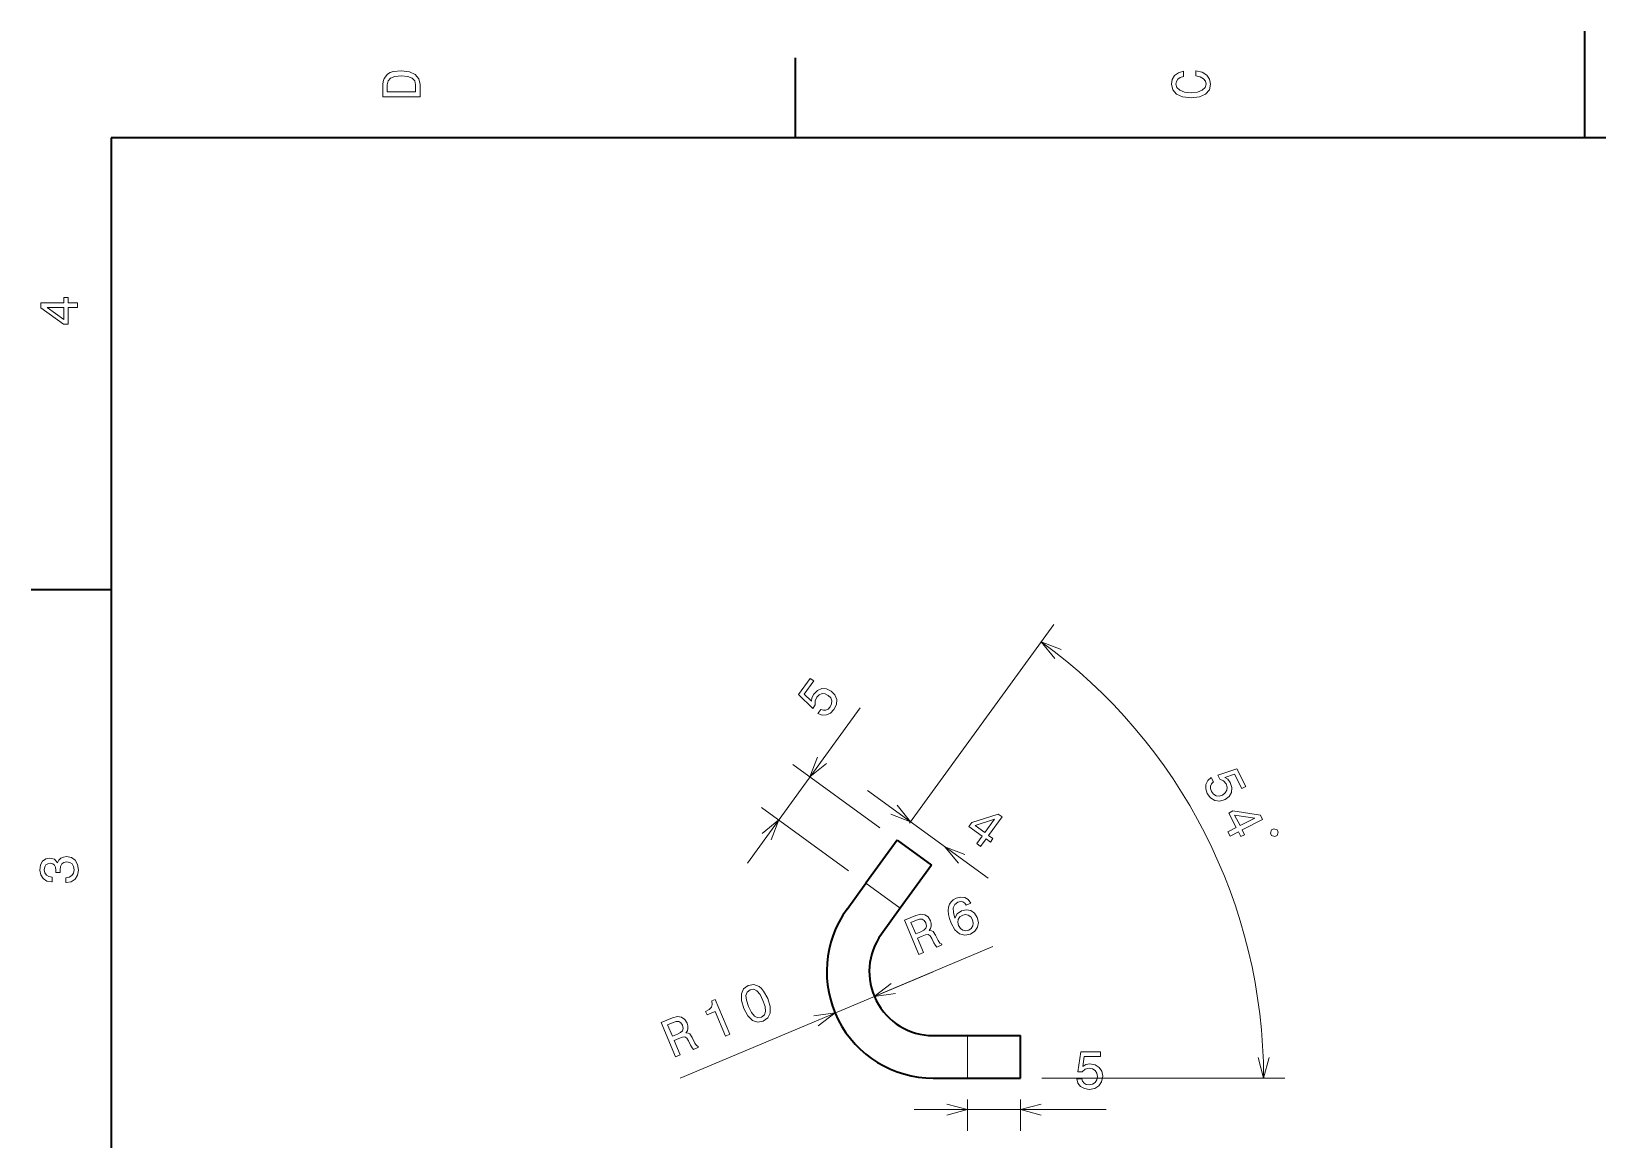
# Model space of a CAD drawing. Extents: x 0 to 297, y 0 to 210.
# Drawn here: x 2.5 to 149.7, y 105.8 to 210 of the extents above; entities that cross this region are included whole.
import ezdxf

# ---------------------------------------------------------------- set-up
doc = ezdxf.new("R2010")
doc.units = 0

msp = doc.modelspace()

# ---------------------------------------------------------------- linework, layer by layer
at = {"color": 7, "lineweight": 35, "ltscale": 0.25}
msp.add_line((148.5, 200), (148.5, 210), dxfattribs=at)
at = {"color": 7, "lineweight": 35, "ltscale": 0.1875}
for p, q in [((74.300003, 200), (74.300003, 207.5)), ((10, 157.5), (2.5, 157.5))]:
    msp.add_line(p, q, dxfattribs=at)
at = {"color": 7, "lineweight": 35}
for p, q in [((287, 200), (10, 200)), ((10, 200), (10, 10))]:
    msp.add_line(p, q, dxfattribs=at)
at = {"color": 7, "lineweight": 13}
for p, q in [((85.037514, 135.582565), (98.588913, 154.234467)), ((87.248993, 121.613396), (63.461308, 111.603271)), ((97.473328, 111.613396), (120.305435, 111.613396))]:
    msp.add_line(p, q, dxfattribs=at)
at = {"color": 7, "lineweight": 13, "ltscale": 0.450901}
for p, q in [((69.793472, 131.825195), (80.394783, 146.416641)), ((85.473328, 108.643074), (103.509354, 108.643074))]:
    msp.add_line(p, q, dxfattribs=at)
at = {"color": 7, "lineweight": 13, "ltscale": 0.253104}
for p, q in [((82.243904, 135.140106), (74.053291, 141.090942)), ((79.304977, 131.095016), (71.114365, 137.045853))]:
    msp.add_line(p, q, dxfattribs=at)
at = {"color": 7, "lineweight": 13, "ltscale": 0.35}
msp.add_line((81.079887, 138.641876), (92.406128, 130.412888), dxfattribs=at)
at = {"color": 7, "lineweight": 35, "ltscale": 0.125}
for p, q in [((83.861938, 133.964539), (80.923012, 129.919449)), ((87.098007, 131.613403), (84.159081, 127.568314)), ((90.473328, 115.613396), (95.473328, 115.613396)), ((90.473328, 111.613396), (95.473328, 111.613396))]:
    msp.add_line(p, q, dxfattribs=at)
at = {"color": 7, "lineweight": 35, "ltscale": 0.1}
for p, q in [((83.861938, 133.964539), (87.098007, 131.613403)), ((95.473328, 111.613396), (95.473328, 115.613396))]:
    msp.add_line(p, q, dxfattribs=at)
at = {"color": 7, "lineweight": 35, "ltscale": 0.075036}
for p, q in [((79.158821, 127.491249), (80.923012, 129.919449)), ((84.159081, 127.568314), (82.39489, 125.140106))]:
    msp.add_line(p, q, dxfattribs=at)
at = {"color": 7, "lineweight": 13, "ltscale": 0.1}
for p, q in [((80.923012, 129.919449), (84.159081, 127.568314)), ((90.473328, 111.613396), (90.473328, 115.613396))]:
    msp.add_line(p, q, dxfattribs=at)
at = {"color": 7, "lineweight": 13, "ltscale": 0.301801}
msp.add_line((81.718704, 119.286186), (92.845688, 123.968552), dxfattribs=at)
at = {"color": 7, "lineweight": 35, "ltscale": 0.080608}
for p, q in [((87.248993, 115.613396), (90.473328, 115.613396)), ((87.248993, 111.613396), (90.473328, 111.613396))]:
    msp.add_line(p, q, dxfattribs=at)
at = {"color": 7, "lineweight": 13, "ltscale": 0.074258}
for p, q in [((90.473328, 109.613396), (90.473328, 106.643074)), ((95.473328, 109.613396), (95.473328, 106.643074))]:
    msp.add_line(p, q, dxfattribs=at)
at = {"color": 7, "lineweight": 13}
for points in [[(35.533215, 204.994965), (35.533215, 203.829971), (39.033215, 203.829971), (39.033215, 204.994965), (38.922264, 205.544678), (38.584366, 205.953171), (38.034657, 206.205338), (37.283215, 206.296112), (36.516644, 206.215424), (36.21405, 206.114563), (35.971977, 205.973343), (35.644165, 205.56485), (35.563473, 205.297562)], [(111.93206, 205.817017), (112.35569, 205.716141), (112.658287, 205.549713), (112.844887, 205.317734), (112.905403, 205.045395), (112.814629, 204.71759), (112.54229, 204.460388), (112.098488, 204.28891), (111.483215, 204.233429), (110.872986, 204.28891), (110.424141, 204.455338), (110.151802, 204.71254), (110.055984, 205.045395), (110.106415, 205.287476), (110.247627, 205.494247), (110.474571, 205.655624), (110.787247, 205.766571), (110.787247, 206.245682), (110.308144, 206.094391), (109.94503, 205.832138), (109.718086, 205.474075), (109.637398, 205.045395), (109.763474, 204.510818), (110.116501, 204.10231), (110.696472, 203.840057), (111.483215, 203.749283), (112.269958, 203.840057), (112.84993, 204.10231), (113.208, 204.510818), (113.329041, 205.045395), (113.233215, 205.51442), (112.965927, 205.892654), (112.527161, 206.159943), (111.93206, 206.301163)], [(35.951801, 204.959656), (36.027451, 205.342941), (36.259438, 205.605194), (36.672985, 205.761536), (37.283215, 205.811966), (37.873272, 205.756485), (38.286816, 205.600143), (38.533936, 205.332855), (38.614628, 204.959656), (38.614628, 204.298996), (35.951801, 204.298996)], [(6.833213, 184.02739), (6.833213, 184.481277), (5.965778, 184.481277), (5.965778, 184.98056), (5.56232, 184.98056), (5.56232, 184.481277), (3.408862, 184.481277), (3.408862, 184.022339), (5.521974, 182.489197), (5.965778, 182.489197), (5.965778, 184.02739)], [(5.56232, 182.912827), (3.993876, 184.02739), (5.56232, 184.02739)], [(76.410835, 145.888809), (76.810616, 145.735489), (77.216995, 145.745697), (77.593628, 145.920898), (77.927551, 146.251785), (78.153503, 146.717239), (78.187759, 147.184814), (78.017738, 147.620026), (77.666054, 147.993988), (77.236214, 148.200317), (76.796082, 148.220856), (76.381996, 148.054184), (76.025093, 147.708801), (75.85173, 147.367233), (75.814438, 147.032776), (75.134468, 147.70134), (76.035629, 148.941681), (75.701065, 149.184753), (74.601295, 147.671051), (75.939713, 146.355774), (76.176865, 146.682175), (76.157028, 147.058136), (76.30703, 147.410461), (76.541626, 147.638977), (76.817444, 147.744049), (77.109261, 147.725281), (77.398911, 147.583405), (77.623352, 147.351761), (77.728409, 147.075958), (77.709641, 146.784134), (77.567772, 146.494476), (77.382095, 146.298996), (77.166718, 146.19989), (76.930908, 146.184204), (76.686523, 146.26825)], [(113.37822, 139.867462), (113.06012, 139.580856), (112.88472, 139.214142), (112.869827, 138.799011), (113.013062, 138.351273), (113.325195, 137.938629), (113.726257, 137.695831), (114.191231, 137.649734), (114.68409, 137.79332), (115.063065, 138.082642), (115.281197, 138.465469), (115.320671, 138.910095), (115.174973, 139.384888), (114.949333, 139.694427), (114.668251, 139.879501), (115.572655, 140.181839), (116.268684, 138.815796), (116.637154, 139.00354), (115.78772, 140.670654), (114.008171, 140.075226), (114.191338, 139.715744), (114.535324, 139.562729), (114.781143, 139.269135), (114.87825, 138.95636), (114.846649, 138.662903), (114.697441, 138.411423), (114.439529, 138.217743), (114.131256, 138.122925), (113.837799, 138.154541), (113.586311, 138.303741), (113.392639, 138.561646), (113.30275, 138.815842), (113.312225, 139.052734), (113.405304, 139.269958), (113.591148, 139.449554)], [(91.346382, 133.654968), (91.713593, 133.388184), (92.223457, 134.089951), (92.62738, 133.796478), (92.864525, 134.122894), (92.460602, 134.416351), (93.726372, 136.158539), (93.355087, 136.428299), (90.872696, 135.619904), (90.611832, 135.260864), (91.856247, 134.35675)], [(91.191704, 135.338272), (93.015305, 135.952042), (92.093399, 134.683151)], [(114.954742, 134.76268), (115.160805, 134.358261), (115.933701, 134.75206), (116.16037, 134.307205), (116.519852, 134.490372), (116.293182, 134.935226), (118.211929, 135.912872), (118.003578, 136.321793), (115.424744, 136.7285), (115.029312, 136.527008), (115.727638, 135.156479)], [(115.581123, 136.332718), (117.484612, 136.051712), (116.08712, 135.339645)], [(118.9543, 134.622528), (119.060234, 134.414627), (119.374062, 134.312653), (119.58197, 134.418579), (119.683937, 134.732422), (119.578003, 134.940323), (119.264175, 135.042297), (119.056274, 134.936356)], [(5.73379, 129.979111), (5.769093, 129.979111), (6.253242, 130.059799), (6.616354, 130.296829), (6.848343, 130.670029), (6.934078, 131.164276), (6.848343, 131.688766), (6.626441, 132.082138), (6.273415, 132.334305), (5.819525, 132.425079), (5.521974, 132.384735), (5.279899, 132.273788), (5.0933, 132.092224), (4.957133, 131.850143), (4.684798, 132.177963), (4.251081, 132.293961), (3.857709, 132.218307), (3.560158, 132.00145), (3.373559, 131.648422), (3.307997, 131.164276), (3.388689, 130.710388), (3.610591, 130.362396), (3.963617, 130.135452), (4.432637, 130.059799), (4.46794, 130.059799), (4.46794, 130.508652), (4.145173, 130.548996), (3.913184, 130.680115), (3.771974, 130.891937), (3.721542, 131.189484), (3.761888, 131.451736), (3.867795, 131.643372), (4.039265, 131.759369), (4.271254, 131.804764), (4.518372, 131.759369), (4.684798, 131.638336), (4.785663, 131.426514), (4.815922, 131.139053), (4.810879, 130.942368), (5.209294, 130.942368), (5.199208, 131.189484), (5.244596, 131.507217), (5.365634, 131.744247), (5.56232, 131.885452), (5.819525, 131.935883), (6.112032, 131.880417), (6.328891, 131.734161), (6.465058, 131.502167), (6.510447, 131.194534), (6.460014, 130.876801), (6.308718, 130.644821), (6.066643, 130.498566), (5.73379, 130.443085)], [(90.794647, 128.049408), (90.54789, 128.388763), (90.22599, 128.581604), (89.835564, 128.625214), (89.401077, 128.513519), (89.140511, 128.36557), (88.940605, 128.17749), (88.792068, 127.945358), (88.7015, 127.666496), (88.669632, 127.35215), (88.698425, 126.997673), (88.78788, 126.603058), (88.943375, 126.181526), (89.295517, 125.55275), (89.72477, 125.169807), (90.213272, 125.03614), (90.756386, 125.14978), (91.172066, 125.423195), (91.424118, 125.786423), (91.502487, 126.224304), (91.397636, 126.694504), (91.132782, 127.102852), (90.776161, 127.352203), (90.35614, 127.427147), (89.915787, 127.329384), (89.513306, 127.050591), (89.294769, 126.646744), (89.149323, 127.187408), (89.143539, 127.617233), (89.279373, 127.931557), (89.564171, 128.138947), (89.812241, 128.19957), (90.029953, 128.176285), (90.21463, 128.062485), (90.366997, 127.869446)], [(85.914116, 123.221535), (86.34642, 123.40345), (85.773285, 124.765442), (86.214882, 124.951271), (86.546135, 125.074249), (86.778053, 125.095245), (86.95417, 124.988792), (87.116058, 124.734093), (87.315353, 124.325516), (87.458656, 124.062996), (87.582901, 123.923775), (88.070984, 124.129166), (88.033813, 124.217484), (87.872131, 124.30265), (87.733231, 124.528725), (87.481606, 125.035652), (87.240227, 125.388214), (87.082451, 125.464088), (86.877945, 125.481987), (87.014977, 125.676437), (87.076668, 125.893906), (87.074272, 126.133644), (86.998489, 126.391747), (86.769096, 126.754829), (86.45993, 126.969437), (86.078796, 127.016975), (85.63501, 126.901352), (84.55658, 126.44754)], [(90.9487, 126.500114), (91.020798, 126.185745), (90.984535, 125.907852), (90.837952, 125.671082), (90.597198, 125.515053), (90.303383, 125.446129), (90.033569, 125.502205), (89.804871, 125.668602), (89.639801, 125.943848), (89.565002, 126.25161), (89.603226, 126.524857), (89.758369, 126.754288), (90.025055, 126.926697), (90.297585, 126.981194), (90.554192, 126.930504), (90.776283, 126.7668)], [(85.68042, 126.455383), (85.975716, 126.546814), (86.212761, 126.542603), (86.406731, 126.432724), (86.556152, 126.194664), (86.623123, 125.905495), (86.566078, 125.689987), (86.387466, 125.516335), (86.104393, 125.369858), (85.60701, 125.160553), (85.155151, 126.234337)], [(69.464966, 118.154411), (69.841797, 117.453949), (70.279358, 117.025269), (70.761009, 116.855881), (71.287476, 116.957047), (71.723228, 117.260796), (71.938843, 117.723595), (71.933586, 118.334198), (71.700851, 119.095299), (71.321327, 119.789154), (71.111725, 120.040192), (70.886459, 120.224442), (70.404816, 120.393829), (69.881035, 120.299263), (69.442589, 119.988914), (69.228928, 119.521469), (69.229538, 118.908905)], [(69.911209, 118.342194), (69.711716, 118.920303), (69.657745, 119.373619), (69.767159, 119.698715), (70.043396, 119.913445), (70.385399, 119.958878), (70.694336, 119.80983), (70.980728, 119.454323), (71.254608, 118.907509), (71.456062, 118.324753), (71.510033, 117.871445), (71.40062, 117.546349), (71.127075, 117.338219), (70.782379, 117.286186), (70.473434, 117.435226), (70.187042, 117.790741)], [(67.72113, 115.565727), (68.144142, 115.743729), (66.776825, 118.992973), (66.460732, 118.859962), (66.496384, 118.541199), (66.409241, 118.28019), (66.200523, 118.061043), (65.862892, 117.875191), (66.00177, 117.545158), (66.754822, 117.862045)], [(63.048145, 113.599281), (63.48045, 113.781197), (62.90731, 115.143188), (63.348911, 115.329018), (63.680168, 115.451996), (63.912083, 115.472984), (64.088196, 115.366539), (64.250092, 115.111839), (64.449387, 114.703262), (64.592682, 114.440742), (64.716927, 114.301521), (65.205017, 114.506912), (65.167847, 114.59523), (65.006165, 114.680397), (64.867256, 114.906464), (64.615631, 115.413399), (64.374252, 115.765961), (64.216484, 115.841827), (64.011971, 115.859734), (64.14901, 116.054184), (64.210701, 116.271652), (64.208298, 116.511391), (64.132523, 116.769493), (63.90313, 117.132576), (63.593956, 117.347183), (63.21283, 117.394722), (62.769043, 117.279099), (61.690609, 116.825279)], [(62.814453, 116.833122), (63.109741, 116.924561), (63.34679, 116.920349), (63.540764, 116.810471), (63.690186, 116.572411), (63.757153, 116.283241), (63.700111, 116.067734), (63.521492, 115.894081), (63.238422, 115.747604), (62.741043, 115.5383), (62.289181, 116.612083)], [(100.740616, 111.555901), (100.85157, 111.142357), (101.098686, 110.819588), (101.4618, 110.617859), (101.925781, 110.542213), (102.435143, 110.632988), (102.833557, 110.880112), (103.085716, 111.273483), (103.181541, 111.777802), (103.09581, 112.246826), (102.853729, 112.614983), (102.475487, 112.852013), (101.986298, 112.937744), (101.608055, 112.877228), (101.315544, 112.7108), (101.456757, 113.653885), (102.989899, 113.653885), (102.989899, 114.067429), (101.118858, 114.067429), (100.841484, 112.211517), (101.244942, 112.211517), (101.537445, 112.448555), (101.910645, 112.534286), (102.233414, 112.478813), (102.48053, 112.317429), (102.636871, 112.070313), (102.692345, 111.752586), (102.636871, 111.43486), (102.475487, 111.187744), (102.228371, 111.031403), (101.910645, 110.975929), (101.643356, 111.01123), (101.436584, 111.127228), (101.285286, 111.308784), (101.209641, 111.555901)]]:
    msp.add_lwpolyline(points, close=True, dxfattribs=at)
for points in [[(99.280502, 151.899704), (97.413345, 152.61644), (98.671982, 151.062149)], [(76.388062, 141.782532), (75.671326, 139.915359), (77.225616, 141.174011)], [(83.257813, 136.419693), (85.124977, 135.702957), (83.866333, 137.257248)], [(72.015663, 134.003113), (72.732399, 135.870285), (71.178108, 134.611633)], [(90.228203, 132.635071), (88.361046, 133.351807), (89.619682, 131.797516)], [(83.298538, 120.512604), (81.718704, 119.286186), (83.700089, 119.55838)], [(76.451996, 116.508301), (78.031845, 117.734718), (76.050446, 117.462524)], [(117.787796, 113.54525), (118.305435, 111.613396), (118.823074, 113.54525)], [(88.541473, 108.125443), (90.473328, 108.643074), (88.541473, 109.160713)], [(97.405182, 109.160713), (95.473328, 108.643074), (97.405182, 108.125443)]]:
    msp.add_lwpolyline(points, dxfattribs=at)
msp.add_arc((67.622887, 111.613396), 50.682552, 0, 54.000002, dxfattribs=at)
at = {"color": 7, "lineweight": 35}
for radius in [10, 6]:
    msp.add_arc((87.248993, 121.613396), radius, 144.000004, 269.999997, dxfattribs=at)

doc.saveas('drawing.dxf')
